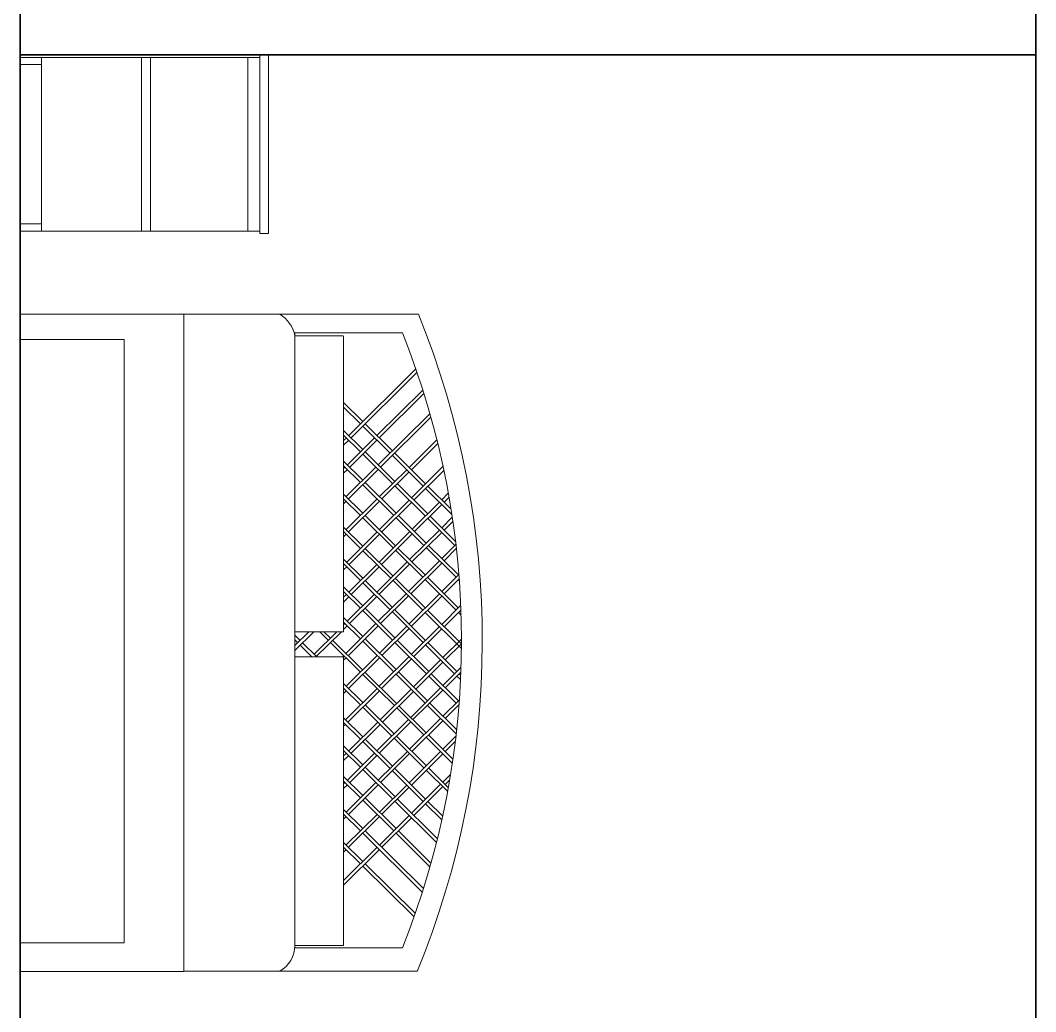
# Model space of a CAD drawing. Header units: inches. Extents: x 2013 to 15569, y -2551 to 2524.
# Drawn here: x 4568.6 to 4793.6, y 478.5 to 698.3 of the extents above; entities that cross this region are included whole.
import ezdxf

# ---------------------------------------------------------------- set-up
doc = ezdxf.new("R2010")
doc.units = ezdxf.units.IN
doc.header["$MEASUREMENT"] = 0
doc.layers.add('A-FURN', color=8, linetype='Continuous', lineweight=18)
doc.layers.add('A-WALL-FULL', color=7, linetype='Continuous', lineweight=35)

msp = doc.modelspace()

# ---------------------------------------------------------------- linework, layer by layer
at = {"layer": 'A-FURN'}
for p, q in [((4573.269, 690.088), (4568.572, 690.088)), ((4568.572, 690.088), (4568.572, 688.516)), ((4568.572, 688.516), (4573.269, 688.516)), ((4595.41, 690.088), (4573.269, 690.088)), ((4573.269, 690.088), (4573.269, 651.588)), ((4597.41, 690.088), (4595.41, 690.088)), ((4595.41, 651.588), (4595.41, 690.088)), ((4618.981, 690.088), (4597.41, 690.088)), ((4597.41, 690.088), (4597.41, 651.588)), ((4621.647, 690.088), (4618.981, 690.088)), ((4618.981, 651.588), (4618.981, 690.088)), ((4621.647, 651.038), (4621.647, 690.638)), ((4621.647, 690.638), (4623.572, 690.638)), ((4623.572, 690.638), (4623.572, 651.038)), ((4573.269, 653.16), (4568.572, 653.16)), ((4568.572, 653.16), (4568.572, 651.588)), ((4568.572, 651.588), (4573.269, 651.588)), ((4573.269, 651.588), (4595.41, 651.588)), ((4595.41, 651.588), (4597.41, 651.588)), ((4597.41, 651.588), (4618.981, 651.588)), ((4618.981, 651.588), (4621.647, 651.588)), ((4621.647, 651.038), (4623.572, 651.038)), ((4568.572, 633.191), (4568.572, 627.565)), ((4568.572, 633.191), (4604.845, 633.191)), ((4568.572, 633.191), (4568.572, 627.565)), ((4604.845, 633.191), (4604.845, 487.464)), ((4604.845, 633.156), (4626.057, 633.156)), ((4626.057, 633.156), (4656.784, 633.159)), ((4629.427, 629.05), (4653.23, 629.05)), ((4629.427, 562.778), (4629.427, 629.05)), ((4640.019, 628.355), (4629.427, 628.355)), ((4640.218, 628.355), (4640.218, 562.778)), ((4591.56, 627.565), (4568.572, 627.565)), ((4591.56, 627.565), (4591.56, 493.81)), ((4656.203, 621.008), (4641.347, 606.268)), ((4656.463, 620.226), (4641.866, 605.753)), ((4657.745, 616.337), (4647.593, 606.27)), ((4657.986, 615.555), (4648.108, 605.758)), ((4640.218, 613.587), (4644.47, 609.367)), ((4640.218, 612.561), (4643.953, 608.855)), ((4659.332, 611.099), (4647.899, 599.768)), ((4659.545, 610.3), (4648.413, 599.258)), ((4644.472, 608.341), (4650.507, 602.354)), ((4644.988, 608.853), (4651.024, 602.866)), ((4640.218, 607.388), (4644.468, 603.172)), ((4640.218, 606.369), (4643.954, 602.662)), ((4640.834, 605.759), (4640.218, 605.148)), ((4647.076, 605.757), (4641.041, 599.774)), ((4660.874, 605.309), (4654.717, 599.204)), ((4641.352, 605.244), (4640.218, 604.119)), ((4647.592, 605.246), (4641.557, 599.262)), ((4661.073, 604.475), (4655.236, 598.689)), ((4644.47, 602.15), (4651.076, 595.595)), ((4644.984, 602.66), (4651.591, 596.105)), ((4651.02, 601.845), (4657.875, 595.045)), ((4651.537, 602.358), (4658.393, 595.558)), ((4640.218, 600.59), (4644.472, 596.371)), ((4640.218, 599.568), (4643.957, 595.86)), ((4640.525, 599.263), (4640.218, 598.958)), ((4641.042, 598.751), (4640.218, 597.934)), ((4647.385, 599.258), (4640.778, 592.71)), ((4647.898, 598.748), (4641.294, 592.198)), ((4654.2, 598.691), (4648.165, 592.708)), ((4662.235, 599.368), (4655.267, 592.459)), ((4662.412, 598.534), (4655.778, 591.952)), ((4654.719, 598.176), (4648.683, 592.194)), ((4644.472, 595.35), (4651.327, 588.552)), ((4644.987, 595.86), (4651.841, 589.062)), ((4651.595, 595.08), (4658.327, 588.399)), ((4652.11, 595.591), (4658.843, 588.911)), ((4658.386, 594.539), (4664.191, 588.78)), ((4658.902, 595.052), (4663.994, 590.002)), ((4640.218, 593.266), (4644.471, 589.045)), ((4640.218, 592.241), (4643.955, 588.534)), ((4640.262, 592.198), (4640.218, 592.155)), ((4647.65, 592.198), (4640.795, 585.401)), ((4654.751, 591.948), (4648.145, 585.398)), ((4663.41, 593.448), (4661.966, 592.014)), ((4663.569, 592.58), (4662.483, 591.5)), ((4640.778, 591.686), (4640.218, 591.131)), ((4648.168, 591.684), (4641.312, 584.888)), ((4655.262, 591.44), (4648.659, 584.888)), ((4661.449, 591.5), (4655.421, 585.511)), ((4661.967, 590.987), (4655.942, 584.994)), ((4644.473, 588.021), (4651.215, 581.333)), ((4644.988, 588.532), (4651.727, 581.842)), ((4651.839, 588.044), (4658.02, 581.915)), ((4652.353, 588.554), (4658.533, 582.424)), ((4658.847, 587.883), (4664.868, 581.908)), ((4659.362, 588.396), (4665.007, 582.795)), ((4664.286, 588.129), (4661.958, 585.82)), ((4640.218, 585.973), (4644.47, 581.754)), ((4654.907, 585.001), (4648.056, 578.195)), ((4661.442, 585.308), (4654.836, 578.757)), ((4664.416, 587.235), (4662.473, 585.309)), ((4640.201, 584.965), (4643.954, 581.243)), ((4640.279, 584.889), (4640.218, 584.829)), ((4640.795, 584.376), (4640.218, 583.804)), ((4647.631, 584.888), (4640.895, 578.209)), ((4648.145, 584.379), (4641.411, 577.698)), ((4655.429, 584.484), (4648.581, 577.673)), ((4661.957, 584.797), (4655.351, 578.246)), ((4644.469, 580.732), (4650.647, 574.604)), ((4644.985, 581.243), (4651.161, 575.114)), ((4651.739, 580.814), (4657.752, 574.849)), ((4652.251, 581.323), (4658.263, 575.356)), ((4658.535, 581.404), (4665.142, 574.852)), ((4659.049, 581.913), (4665.655, 575.36)), ((4665.079, 582.117), (4661.961, 579.024)), ((4665.189, 581.196), (4662.48, 578.509)), ((4640.218, 578.881), (4644.486, 574.648)), ((4661.448, 578.515), (4654.589, 571.711)), ((4640.218, 577.857), (4643.969, 574.135)), ((4640.379, 577.697), (4640.218, 577.538)), ((4640.895, 577.185), (4640.24, 576.536)), ((4647.542, 577.684), (4641.367, 571.55)), ((4648.068, 577.163), (4641.896, 571.024)), ((4654.324, 578.25), (4647.588, 571.57)), ((4654.839, 577.739), (4648.103, 571.059)), ((4661.967, 578), (4655.108, 571.197)), ((4645.013, 574.124), (4651.018, 568.168)), ((4651.163, 574.093), (4657.771, 567.538)), ((4651.676, 574.602), (4658.283, 568.046)), ((4658.271, 574.335), (4665.123, 567.538)), ((4658.782, 574.841), (4665.631, 568.042)), ((4665.741, 575.446), (4661.956, 571.69)), ((4665.809, 574.476), (4662.477, 571.173)), ((4665.665, 574.333), (4665.845, 574.155)), ((4640.218, 572.689), (4644.466, 568.475)), ((4640.223, 571.66), (4643.949, 567.962)), ((4644.497, 573.611), (4650.501, 567.655)), ((4640.851, 571.037), (4640.218, 570.408)), ((4641.38, 570.511), (4640.218, 569.355)), ((4647.071, 571.058), (4641.038, 565.076)), ((4647.586, 570.547), (4641.554, 564.565)), ((4654.077, 571.203), (4647.896, 565.071)), ((4654.595, 570.688), (4648.413, 564.558)), ((4661.447, 571.185), (4654.711, 564.503)), ((4661.968, 570.668), (4655.231, 563.988)), ((4644.464, 567.45), (4651.071, 560.892)), ((4644.981, 567.963), (4651.589, 561.406)), ((4651.019, 567.142), (4657.87, 560.344)), ((4651.535, 567.654), (4658.387, 560.857)), ((4658.291, 567.022), (4666.316, 559.062)), ((4658.803, 567.53), (4666.316, 560.074)), ((4666.148, 568.554), (4661.958, 564.399)), ((4666.191, 567.577), (4662.472, 563.888)), ((4665.637, 567.028), (4666.247, 566.424)), ((4666.145, 567.532), (4666.196, 567.482)), ((4640.218, 565.889), (4644.47, 561.673)), ((4640.218, 564.865), (4643.953, 561.16)), ((4629.423, 557.194), (4629.427, 562.778)), ((4633.605, 562.778), (4629.424, 558.62)), ((4632.537, 562.778), (4629.425, 559.686)), ((4640.218, 562.778), (4629.427, 562.778)), ((4638.721, 562.778), (4633.676, 557.775)), ((4639.751, 562.778), (4634.092, 557.166)), ((4634.931, 562.778), (4636.826, 560.899)), ((4635.854, 562.778), (4637.29, 561.359)), ((4640.522, 564.563), (4640.218, 564.262)), ((4641.037, 564.052), (4640.218, 563.24)), ((4647.378, 564.558), (4640.728, 557.961)), ((4647.895, 564.044), (4641.246, 557.449)), ((4654.195, 563.991), (4648.165, 558.009)), ((4654.714, 563.475), (4648.683, 557.495)), ((4661.447, 563.892), (4655.265, 557.76)), ((4661.962, 563.382), (4655.78, 557.249)), ((4629.43, 561.989), (4630.587, 560.84)), ((4629.43, 560.938), (4630.058, 560.315)), ((4631.123, 560.309), (4634.261, 557.194)), ((4637.341, 560.388), (4643.954, 553.831)), ((4637.806, 560.849), (4644.429, 554.303)), ((4644.47, 560.647), (4651.322, 553.849)), ((4644.987, 561.16), (4651.841, 554.364)), ((4651.59, 560.377), (4658.575, 553.444)), ((4652.109, 560.891), (4659.095, 553.959)), ((4658.902, 560.346), (4665.339, 553.961)), ((4666.308, 561.113), (4662.218, 557.057)), ((4630.594, 559.784), (4633.206, 557.194)), ((4658.385, 559.833), (4664.822, 553.448)), ((4666.317, 560.111), (4662.728, 556.55)), ((4629.427, 493.208), (4629.423, 557.194)), ((4629.423, 557.194), (4640.218, 557.194)), ((4633.148, 557.251), (4633.112, 557.216)), ((4640.259, 557.495), (4639.955, 557.194)), ((4640.218, 557.194), (4640.218, 493.208)), ((4640.776, 556.983), (4640.218, 556.43)), ((4647.647, 557.495), (4640.8, 550.703)), ((4648.165, 556.981), (4641.317, 550.19)), ((4654.746, 557.244), (4648.112, 550.664)), ((4655.26, 556.734), (4648.628, 550.154)), ((4661.701, 556.544), (4655.672, 550.565)), ((4662.211, 556.037), (4656.184, 550.057)), ((4644.948, 553.791), (4651.949, 546.872)), ((4652.356, 553.853), (4658.794, 547.469)), ((4666.219, 554.833), (4662.215, 550.863)), ((4666.166, 553.771), (4662.725, 550.357)), ((4640.218, 551.28), (4644.474, 547.056)), ((4644.471, 553.318), (4651.461, 546.388)), ((4651.838, 553.338), (4658.273, 546.953)), ((4659.086, 552.936), (4665.122, 546.944)), ((4659.606, 553.452), (4665.643, 547.462)), ((4665.331, 552.942), (4666.104, 552.176)), ((4665.848, 553.456), (4666.139, 553.167)), ((4640.218, 550.241), (4643.952, 546.539)), ((4640.277, 550.183), (4640.218, 550.125)), ((4640.793, 549.671), (4640.218, 549.101)), ((4647.63, 550.187), (4640.641, 543.254)), ((4648.146, 549.675), (4641.157, 542.742)), ((4655.152, 550.05), (4648.302, 543.256)), ((4655.665, 549.541), (4648.816, 542.746)), ((4661.695, 550.346), (4655.076, 543.782)), ((4662.205, 549.84), (4655.589, 543.275)), ((4659.305, 546.963), (4665.253, 541.064)), ((4665.858, 547.675), (4662.223, 544.069)), ((4644.468, 546.027), (4650.905, 539.645)), ((4644.99, 546.544), (4651.422, 540.159)), ((4651.974, 545.879), (4658.012, 539.893)), ((4652.463, 546.364), (4658.51, 540.388)), ((4658.785, 546.446), (4665.148, 540.134)), ((4665.762, 546.569), (4662.733, 543.563)), ((4665.631, 546.439), (4665.727, 546.343)), ((4640.218, 543.673), (4644.47, 539.455)), ((4640.218, 542.649), (4643.953, 538.943)), ((4647.783, 542.741), (4641.349, 536.36)), ((4654.583, 543.293), (4647.591, 536.359)), ((4655.095, 542.785), (4648.105, 535.848)), ((4661.702, 543.553), (4654.849, 536.757)), ((4662.212, 543.046), (4655.361, 536.249)), ((4640.641, 542.23), (4640.218, 541.811)), ((4648.297, 542.231), (4641.865, 535.848)), ((4644.469, 538.432), (4650.503, 532.446)), ((4644.985, 538.944), (4651.018, 532.958)), ((4651.418, 539.136), (4658.024, 532.587)), ((4651.935, 539.65), (4658.537, 533.097)), ((4658.523, 539.386), (4664.297, 533.662)), ((4659.023, 539.882), (4664.428, 534.539)), ((4665.095, 539.605), (4662.205, 536.737)), ((4664.937, 538.429), (4662.72, 536.228)), ((4640.218, 537.482), (4644.471, 533.265)), ((4640.218, 536.457), (4643.953, 532.751)), ((4640.832, 535.848), (4640.218, 535.238)), ((4647.074, 535.847), (4641.042, 529.864)), ((4654.334, 536.246), (4647.901, 529.865)), ((4654.846, 535.737), (4648.415, 529.356)), ((4661.7, 536.236), (4654.708, 529.297)), ((4662.215, 535.726), (4655.223, 528.786)), ((4641.349, 535.336), (4640.218, 534.214)), ((4647.589, 535.336), (4641.558, 529.352)), ((4644.469, 532.24), (4651.072, 525.689)), ((4644.987, 532.754), (4651.593, 526.205)), ((4651.016, 531.937), (4657.871, 525.136)), ((4651.532, 532.448), (4658.387, 525.647)), ((4658.538, 532.077), (4663.252, 527.403)), ((4659.051, 532.586), (4663.402, 528.267)), ((4663.914, 531.13), (4662.216, 529.445)), ((4640.218, 530.681), (4644.47, 526.463)), ((4640.218, 529.657), (4643.953, 525.95)), ((4640.525, 529.352), (4640.218, 529.047)), ((4641.042, 528.839), (4640.218, 528.022)), ((4647.381, 529.35), (4640.776, 522.799)), ((4647.896, 528.84), (4641.292, 522.287)), ((4654.192, 528.785), (4648.162, 522.801)), ((4661.704, 528.938), (4655.272, 522.558)), ((4663.695, 529.89), (4662.731, 528.934)), ((4654.707, 528.275), (4648.678, 522.29)), ((4662.219, 528.427), (4655.788, 522.047)), ((4644.468, 525.439), (4651.321, 518.639)), ((4644.985, 525.952), (4651.839, 519.153)), ((4651.587, 525.178), (4660.78, 516.057)), ((4652.108, 525.695), (4660.994, 516.885)), ((4658.386, 524.625), (4661.956, 521.083)), ((4658.902, 525.136), (4662.143, 521.92)), ((4640.218, 523.352), (4644.469, 519.136)), ((4640.218, 522.328), (4643.953, 518.624)), ((4647.645, 522.287), (4640.795, 515.49)), ((4654.75, 522.04), (4648.145, 515.489)), ((4640.775, 521.775), (4640.218, 521.222)), ((4648.16, 521.776), (4641.311, 514.978)), ((4655.265, 521.529), (4648.661, 514.977)), ((4644.469, 518.112), (4657.65, 505.038)), ((4644.985, 518.624), (4657.898, 505.815)), ((4651.837, 518.127), (4659.347, 510.675)), ((4652.355, 518.642), (4659.56, 511.494)), ((4640.221, 516.059), (4644.471, 511.846)), ((4640.218, 515.037), (4643.953, 511.331)), ((4647.629, 514.977), (4640.218, 507.63)), ((4648.145, 514.466), (4640.218, 506.603)), ((4640.795, 514.465), (4640.218, 513.893)), ((4644.469, 510.819), (4655.833, 499.542)), ((4644.988, 511.334), (4656.123, 500.296)), ((4591.56, 493.81), (4568.572, 493.81)), ((4568.572, 493.81), (4568.572, 487.464)), ((4640.218, 493.208), (4629.427, 493.208)), ((4653.231, 492.67), (4629.396, 492.67)), ((4568.572, 487.464), (4604.845, 487.464)), ((4604.856, 487.521), (4626.067, 487.521)), ((4626.067, 487.521), (4656.436, 487.51))]:
    msp.add_line(p, q, dxfattribs=at)
for centre, radius, start, end in [((4622.301, 626.931), 7.27, 11.29209, 58.89541), ((4478.118, 560.633), 192.825, 337.7056, 22.09375), ((4482.24, 560.858), 184.086, 338.25876, 21.74254), ((4622.728, 493.33), 6.701, 299.89299, 358.95781)]:
    msp.add_arc(centre, radius, start, end, dxfattribs=at)
at = {"layer": 'A-WALL-FULL'}
for p, q in [((4568.572, 1062.818), (4568.572, -134.28)), ((4793.572, 99.638), (4793.572, 704.148)), ((4568.572, 690.638), (4793.572, 690.638))]:
    msp.add_line(p, q, dxfattribs=at)

doc.saveas('drawing.dxf')
